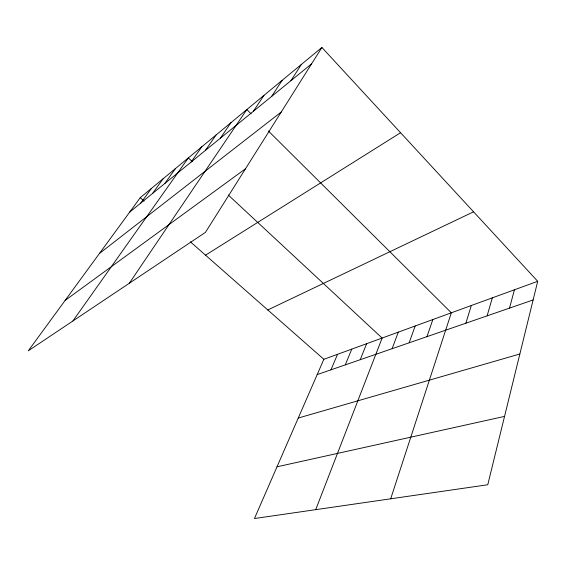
<?xml version="1.0" encoding="UTF-8"?>
<svg xmlns="http://www.w3.org/2000/svg" width="566" height="566" viewBox="0 0 566 566"><rect width="100%" height="100%" fill="white"/><g stroke="black" fill="none" stroke-linecap="round" stroke-linejoin="round"><path stroke-width="0.85" d="M537.7 281.302L487.765 484.751L254.452 518.534L323.858 359.297L537.7 281.302L321.898 47.466L140.226 197.69L28.3 350.8L205.437 232.364L321.898 47.466M509.513 308.123L514.416 289.792M487.121 315.856L492.314 297.85M465.868 323.207L471.315 305.513M390.689 498.809L451.328 312.807L268.418 131.015M426.976 336.643L432.834 319.549M409.147 342.805L415.168 325.995M392.111 348.698L398.28 332.15M315.715 509.662L382.114 338.051L228.218 194.98M360.224 359.714L366.634 343.696M345.281 364.879L351.783 349.109M330.947 369.831L337.541 354.309M290.945 80.676L301.423 64.397M271.574 96.468L282.151 80.33M253.327 111.339L263.982 95.357M129.31 283.262L246.818 109.549L251.134 113.837M220.315 138.246L231.048 122.589M205.338 150.45L216.085 134.963M191.124 162.039L201.864 146.721M72.915 320.972L188.337 157.907L192.171 161.473M164.756 183.533L175.453 168.555M152.509 193.515L163.164 178.714M140.821 203.038L151.433 188.414M129.664 212.137L311.562 63.88M99.425 253.504L281.245 112.004M65.125 300.426L245.51 168.746M205.536 255.167L400.572 132.72M267.789 309.956L473.572 211.811M317.193 374.586L533.122 299.959M298.247 418.048L519.857 353.998M276.993 466.808L504.539 416.399M140.226 197.69L144.104 201.1M190.339 241.795L323.858 359.297"/></g></svg>
